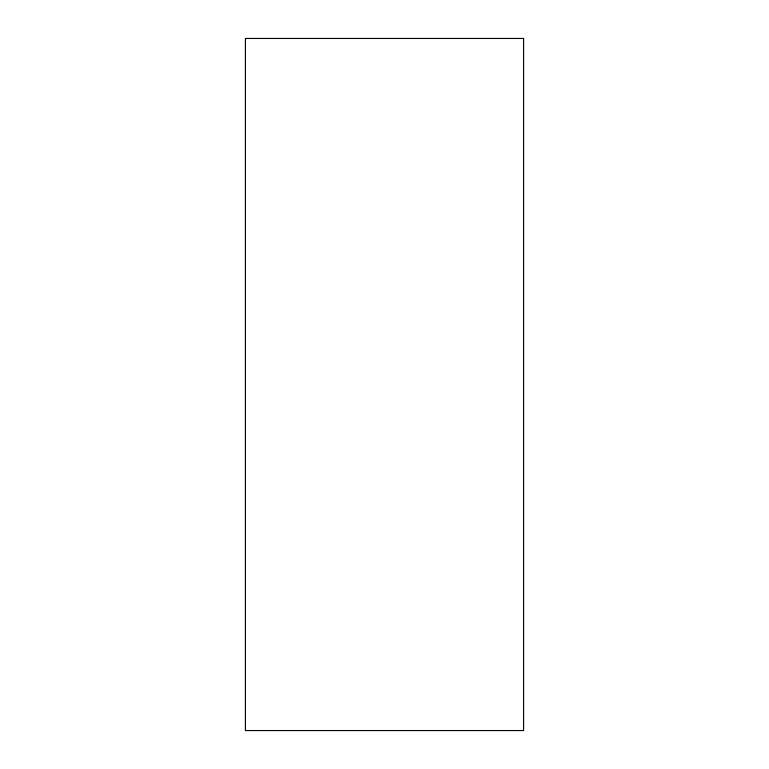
<?xml version="1.0" encoding="UTF-8"?>
<svg xmlns="http://www.w3.org/2000/svg" width="769" height="769" viewBox="0 0 769 769"><rect width="100%" height="100%" fill="white"/><g stroke="black" fill="none" stroke-linecap="round" stroke-linejoin="round"><path stroke-width="1.15" d="M523.583 38.45L245.417 38.45L245.417 730.55L523.583 730.55L523.583 38.45"/></g></svg>
